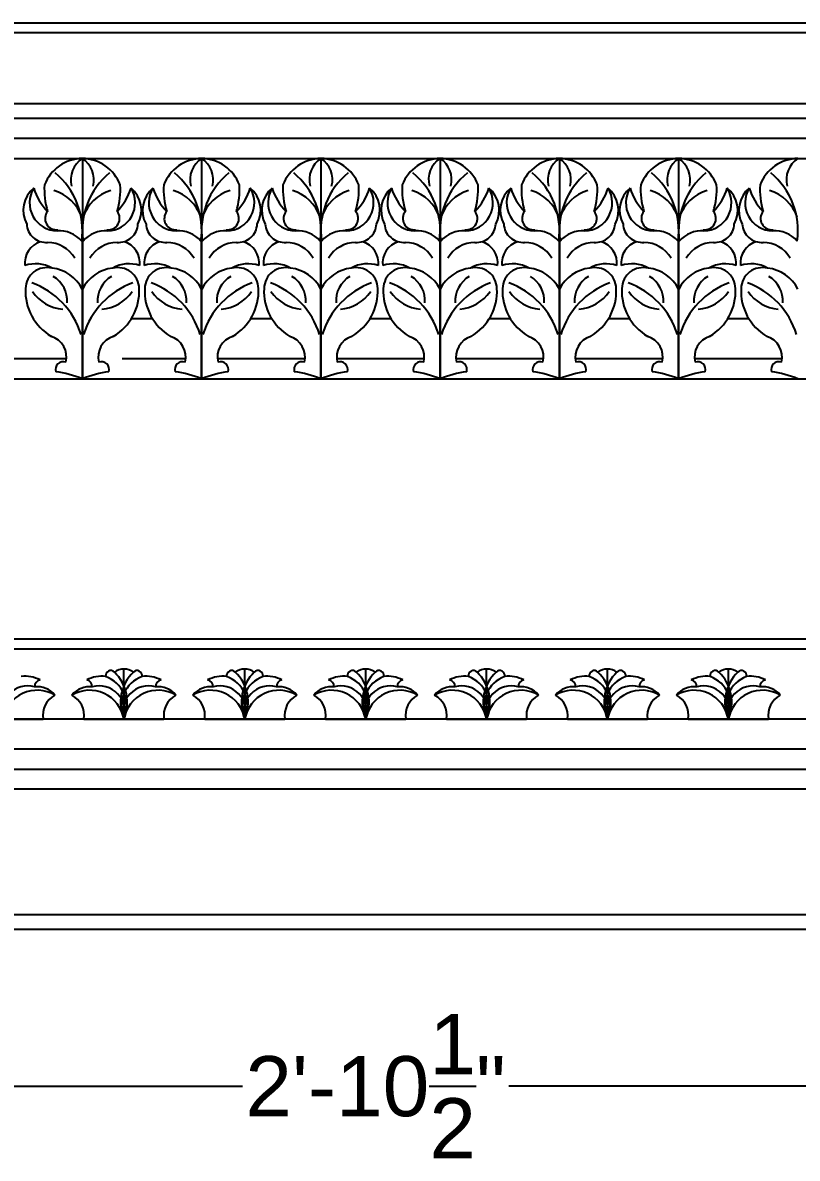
# Model space of a CAD drawing. Header units: millimetres. Extents: x 1155 to 2227, y 540 to 1342.
# Drawn here: x 1450.22 to 1469.55, y 1109.59 to 1137.94 of the extents above; entities that cross this region are included whole.
import ezdxf

# ---------------------------------------------------------------- set-up
doc = ezdxf.new("R2010")
doc.units = ezdxf.units.MM
doc.layers.add('dimension', color=4, linetype='Continuous')
doc.styles.get("Standard").update_dxf_attribs({"font": 'arial.ttf'})
doc.dimstyles.new('25', dxfattribs={"dimscale": 1.5, "dimtxt": 1, "dimasz": 0.5, "dimexe": 0.1875, "dimexo": 1, "dimgap": 0.125, "dimtad": 0, "dimtih": 1, "dimtoh": 1, "dimdec": 4, "dimzin": 4, "dimdsep": 46, "dimlunit": 4, "dimtxsty": 'Standard', "dimblk1": 'CLOSEDBLANK', "dimblk2": 'CLOSEDBLANK', "dimsah": 1, "dimcen": -1, "dimclrd": 256, "dimclre": 256, "dimclrt": 256, "dimadec": 0, "dimazin": 0, "dimtfac": 1, "dimtdec": 4, "dimtofl": 0, "dimtmove": 0, "dimatfit": 3, "dimldrblk": 'CLOSEDBLANK', "dimfxl": 1, "dimtolj": 1, "dimtzin": 4, "dimarcsym": 0})

# ---------------------------------------------------------------- blocks, each defined once
blk = doc.blocks.new('_CLOSEDBLANK')
at = {"color": 0, "linetype": 'ByBlock'}
for p, q in [((-1, 0.167), (0, 0)), ((-1, 0.167), (-1, -0.167)), ((0, 0), (-1, -0.167))]:
    blk.add_line(p, q, dxfattribs=at)
blk = doc.blocks.new('*D280')
at = {"layer": 'Defpoints', "color": 0, "transparency": 16777216}
for p in [(1506.365, 1142.233), (1411.683, 1137.945), (1506.365, 1137.695)]:
    blk.add_point(p, dxfattribs=at)
at = {"layer": 'dimension', "lineweight": -2, "transparency": 16777216}
for p, q in [((1411.683, 1139.445), (1411.683, 1142.515)), ((1506.365, 1139.195), (1506.365, 1142.515)), ((1412.433, 1142.233), (1455.213, 1142.233)), ((1505.615, 1142.233), (1462.835, 1142.233))]:
    blk.add_line(p, q, dxfattribs=at)
at = {"layer": 'dimension', "lineweight": -2, "transparency": 16777216, "xscale": 0.75, "yscale": 0.75, "zscale": 0.75, "rotation": 180}
blk.add_blockref('_CLOSEDBLANK', (1411.683, 1142.233), dxfattribs=at)
at = {"layer": 'dimension', "lineweight": -2, "transparency": 16777216, "xscale": 0.75, "yscale": 0.75, "zscale": 0.75}
blk.add_blockref('_CLOSEDBLANK', (1506.365, 1142.233), dxfattribs=at)
at = {"layer": 'dimension', "transparency": 16777216, "insert": (1459.024, 1142.233), "char_height": 1.5, "attachment_point": 5}
blk.add_mtext('\\A1;7\'-10{\\H1.000000x;\\S11/16;}"', dxfattribs=at)
blk = doc.blocks.new('*D285')
at = {"layer": 'Defpoints', "color": 0, "transparency": 16777216}
for p in [(1441.774, 1115.305), (1476.274, 1115.305), (1476.274, 1111.392)]:
    blk.add_point(p, dxfattribs=at)
at = {"layer": 'dimension', "lineweight": -2, "transparency": 16777216}
for p, q in [((1441.774, 1113.805), (1441.774, 1111.111)), ((1476.274, 1113.805), (1476.274, 1111.111)), ((1442.524, 1111.392), (1455.7, 1111.392)), ((1475.524, 1111.392), (1462.348, 1111.392))]:
    blk.add_line(p, q, dxfattribs=at)
at = {"layer": 'dimension', "lineweight": -2, "transparency": 16777216, "xscale": 0.75, "yscale": 0.75, "zscale": 0.75, "rotation": 180}
blk.add_blockref('_CLOSEDBLANK', (1441.774, 1111.392), dxfattribs=at)
at = {"layer": 'dimension', "lineweight": -2, "transparency": 16777216, "xscale": 0.75, "yscale": 0.75, "zscale": 0.75}
blk.add_blockref('_CLOSEDBLANK', (1476.274, 1111.392), dxfattribs=at)
at = {"layer": 'dimension', "transparency": 16777216, "insert": (1459.024, 1111.392), "char_height": 1.5, "attachment_point": 5}
blk.add_mtext('\\A1;2\'-10{\\H1.000000x;\\S1/2;}"', dxfattribs=at)

msp = doc.modelspace()

# ---------------------------------------------------------------- linework, layer by layer
at = {"color": 0}
for p, q in [((1411.68296, 1137.94461), (1506.36505, 1137.94461)), ((1506.36505, 1137.69461), (1411.68296, 1137.69461)), ((1412.05105, 1135.93049), (1505.99695, 1135.93049)), ((1505.99695, 1135.55549), (1412.05105, 1135.55549)), ((1505.99695, 1135.05549), (1412.05105, 1135.05549)), ((1412.05105, 1134.55549), (1505.99695, 1134.55549)), ((1451.70571, 1134.55549), (1451.70571, 1129.05549)), ((1454.68259, 1134.55549), (1454.68259, 1129.05549)), ((1457.65947, 1134.55549), (1457.65947, 1129.05549)), ((1460.63635, 1134.55549), (1460.63635, 1129.05549)), ((1463.61323, 1134.55549), (1463.61323, 1129.05549)), ((1466.59011, 1134.55549), (1466.59011, 1129.05549)), ((1451.70571, 1129.05549), (1451.70571, 1132.49206)), ((1454.68259, 1129.05549), (1454.68259, 1132.49206)), ((1457.65947, 1129.05549), (1457.65947, 1132.49206)), ((1460.63635, 1129.05549), (1460.63635, 1132.49206)), ((1463.61323, 1129.05549), (1463.61323, 1132.49206)), ((1466.59011, 1129.05549), (1466.59011, 1132.49206)), ((1452.93158, 1130.55549), (1453.45671, 1130.55549)), ((1455.90846, 1130.55549), (1456.43359, 1130.55549)), ((1458.88534, 1130.55549), (1459.41047, 1130.55549)), ((1461.86222, 1130.55549), (1462.38735, 1130.55549)), ((1464.8391, 1130.55549), (1465.36423, 1130.55549)), ((1467.81598, 1130.55549), (1468.34111, 1130.55549)), ((1451.30945, 1129.55549), (1449.12508, 1129.55549)), ((1454.28633, 1129.55549), (1452.6993, 1129.55549)), ((1457.26321, 1129.55549), (1455.07884, 1129.55549)), ((1460.24009, 1129.55549), (1458.05572, 1129.55549)), ((1463.21697, 1129.55549), (1461.0326, 1129.55549)), ((1466.19385, 1129.55549), (1464.00948, 1129.55549)), ((1469.17073, 1129.55549), (1466.98636, 1129.55549)), ((1436.0486, 1129.05549), (1481.99941, 1129.05549)), ((1483.0096, 1122.55549), (1435.03841, 1122.55549)), ((1483.01023, 1122.30549), (1435.03777, 1122.30549)), ((1452.7426, 1120.55549), (1452.7426, 1121.80549)), ((1452.7426, 1120.55549), (1452.7426, 1121.80549)), ((1452.7426, 1120.55549), (1452.7426, 1121.80549)), ((1455.76019, 1120.55549), (1455.76019, 1121.80549)), ((1455.76019, 1120.55549), (1455.76019, 1121.80549)), ((1455.76019, 1120.55549), (1455.76019, 1121.80549)), ((1458.77779, 1120.55549), (1458.77779, 1121.80549)), ((1458.77779, 1120.55549), (1458.77779, 1121.80549)), ((1458.77779, 1120.55549), (1458.77779, 1121.80549)), ((1461.79538, 1120.55549), (1461.79538, 1121.80549)), ((1461.79538, 1120.55549), (1461.79538, 1121.80549)), ((1461.79538, 1120.55549), (1461.79538, 1121.80549)), ((1464.81298, 1120.55549), (1464.81298, 1121.80549)), ((1464.81298, 1120.55549), (1464.81298, 1121.80549)), ((1464.81298, 1120.55549), (1464.81298, 1121.80549)), ((1467.83057, 1120.55549), (1467.83057, 1121.80549)), ((1467.83057, 1120.55549), (1467.83057, 1121.80549)), ((1467.83057, 1120.55549), (1467.83057, 1121.80549)), ((1450.9926, 1121.05549), (1450.9926, 1121.05549)), ((1454.01019, 1121.05549), (1454.01019, 1121.05549)), ((1457.02779, 1121.05549), (1457.02779, 1121.05549)), ((1460.04538, 1121.05549), (1460.04538, 1121.05549)), ((1463.06298, 1121.05549), (1463.06298, 1121.05549)), ((1466.08057, 1121.05549), (1466.08057, 1121.05549)), ((1469.09817, 1121.05549), (1469.09817, 1121.05549)), ((1484.07004, 1120.55549), (1434.6882, 1120.55549)), ((1448.725, 1120.55549), (1450.725, 1120.55549)), ((1451.7426, 1120.55549), (1451.4926, 1120.55549)), ((1451.7426, 1120.55549), (1453.7426, 1120.55549)), ((1454.76019, 1120.55549), (1454.51019, 1120.55549)), ((1454.76019, 1120.55549), (1456.76019, 1120.55549)), ((1457.77779, 1120.55549), (1457.52779, 1120.55549)), ((1457.77779, 1120.55549), (1459.77779, 1120.55549)), ((1460.79538, 1120.55549), (1460.54538, 1120.55549)), ((1460.79538, 1120.55549), (1462.79538, 1120.55549)), ((1463.81298, 1120.55549), (1463.56298, 1120.55549)), ((1463.81298, 1120.55549), (1465.81298, 1120.55549)), ((1466.83057, 1120.55549), (1466.58057, 1120.55549)), ((1466.83057, 1120.55549), (1468.83057, 1120.55549)), ((1484.30073, 1119.80549), (1433.52077, 1119.80549)), ((1428.79905, 1119.30549), (1476.274, 1119.30549)), ((1479.774, 1118.80549), (1438.274, 1118.80549)), ((1441.399, 1115.68049), (1476.649, 1115.68049)), ((1476.274, 1115.30549), (1441.774, 1115.30549))]:
    msp.add_line(p, q, dxfattribs=at)
for centre, radius, start, end in [((1451.72625, 1133.51749), 1.03821, 91.133942, 158.684675), ((1452.05519, 1134.02123), 0.63842, 123.190165, 194.307184), ((1451.68516, 1133.51749), 1.03821, 21.315325, 88.866058), ((1451.35623, 1134.02123), 0.63842, 345.692816, 56.809835), ((1454.70313, 1133.51749), 1.03821, 91.133942, 158.684675), ((1455.03207, 1134.02123), 0.63842, 123.190165, 194.307184), ((1454.66204, 1133.51749), 1.03821, 21.315325, 88.866058), ((1454.33311, 1134.02123), 0.63842, 345.692816, 56.809835), ((1457.68001, 1133.51749), 1.03821, 91.133942, 158.684675), ((1458.00895, 1134.02123), 0.63842, 123.190165, 194.307184), ((1457.63892, 1133.51749), 1.03821, 21.315325, 88.866058), ((1457.30999, 1134.02123), 0.63842, 345.692816, 56.809835), ((1460.65689, 1133.51749), 1.03821, 91.133942, 158.684675), ((1460.98583, 1134.02123), 0.63842, 123.190165, 194.307184), ((1460.6158, 1133.51749), 1.03821, 21.315325, 88.866058), ((1460.28687, 1134.02123), 0.63842, 345.692816, 56.809835), ((1463.63377, 1133.51749), 1.03821, 91.133942, 158.684675), ((1463.96271, 1134.02123), 0.63842, 123.190165, 194.307184), ((1463.59268, 1133.51749), 1.03821, 21.315325, 88.866058), ((1463.26375, 1134.02123), 0.63842, 345.692816, 56.809835), ((1466.61065, 1133.51749), 1.03821, 91.133942, 158.684675), ((1466.93959, 1134.02123), 0.63842, 123.190165, 194.307184), ((1466.56956, 1133.51749), 1.03821, 21.315325, 88.866058), ((1466.24063, 1134.02123), 0.63842, 345.692816, 56.809835), ((1469.58753, 1133.51749), 1.03821, 91.133942, 158.684675), ((1469.91647, 1134.02123), 0.63842, 123.190165, 194.307184), ((1449.83759, 1132.75121), 1.86973, 352.032881, 50.503631), ((1453.57383, 1132.75121), 1.86973, 129.496369, 187.967119), ((1452.81447, 1132.75121), 1.86973, 352.032881, 50.503631), ((1456.55071, 1132.75121), 1.86973, 129.496369, 187.967119), ((1455.79135, 1132.75121), 1.86973, 352.032881, 50.503631), ((1459.52759, 1132.75121), 1.86973, 129.496369, 187.967119), ((1458.76823, 1132.75121), 1.86973, 352.032881, 50.503631), ((1462.50447, 1132.75121), 1.86973, 129.496369, 187.967119), ((1461.74511, 1132.75121), 1.86973, 352.032881, 50.503631), ((1465.48135, 1132.75121), 1.86973, 129.496369, 187.967119), ((1464.72199, 1132.75121), 1.86973, 352.032881, 50.503631), ((1468.45823, 1132.75121), 1.86973, 129.496369, 187.967119), ((1467.69887, 1132.75121), 1.86973, 352.032881, 50.503631), ((1452.66418, 1133.78787), 1.90811, 176.785206, 196.881668), ((1450.74724, 1133.78787), 1.90811, 343.118332, 3.214794), ((1455.64106, 1133.78787), 1.90811, 176.785206, 196.881668), ((1453.72412, 1133.78787), 1.90811, 343.118332, 3.214794), ((1458.61794, 1133.78787), 1.90811, 176.785206, 196.881668), ((1456.701, 1133.78787), 1.90811, 343.118332, 3.214794), ((1461.59482, 1133.78787), 1.90811, 176.785206, 196.881668), ((1459.67788, 1133.78787), 1.90811, 343.118332, 3.214794), ((1464.5717, 1133.78787), 1.90811, 176.785206, 196.881668), ((1462.65476, 1133.78787), 1.90811, 343.118332, 3.214794), ((1467.54858, 1133.78787), 1.90811, 176.785206, 196.881668), ((1465.63164, 1133.78787), 1.90811, 343.118332, 3.214794), ((1470.52546, 1133.78787), 1.90811, 176.785206, 196.881668), ((1450.95179, 1133.26117), 0.72074, 129.706364, 208.412627), ((1451.09167, 1133.44833), 0.70378, 148.538889, 268.610321), ((1451.82812, 1134.21832), 1.3961, 196.763455, 224.84707), ((1450.7103, 1132.7589), 1.034, 18.775853, 73.995983), ((1452.70112, 1132.7589), 1.034, 106.004017, 161.224147), ((1452.31975, 1133.44833), 0.70378, 271.389679, 31.461111), ((1451.5833, 1134.21832), 1.3961, 315.15293, 343.236545), ((1452.45963, 1133.26117), 0.72074, 331.587373, 50.293636), ((1453.92867, 1133.26117), 0.72074, 129.706364, 208.412627), ((1454.06855, 1133.44833), 0.70378, 148.538889, 268.610321), ((1454.805, 1134.21832), 1.3961, 196.763455, 224.84707), ((1453.68718, 1132.7589), 1.034, 18.775853, 73.995983), ((1455.678, 1132.7589), 1.034, 106.004017, 161.224147), ((1455.29663, 1133.44833), 0.70378, 271.389679, 31.461111), ((1454.56018, 1134.21832), 1.3961, 315.15293, 343.236545), ((1455.43651, 1133.26117), 0.72074, 331.587373, 50.293636), ((1456.90555, 1133.26117), 0.72074, 129.706364, 208.412627), ((1457.04543, 1133.44833), 0.70378, 148.538889, 268.610321), ((1457.78188, 1134.21832), 1.3961, 196.763455, 224.84707), ((1456.66406, 1132.7589), 1.034, 18.775853, 73.995983), ((1458.65488, 1132.7589), 1.034, 106.004017, 161.224147), ((1458.27351, 1133.44833), 0.70378, 271.389679, 31.461111), ((1457.53706, 1134.21832), 1.3961, 315.15293, 343.236545), ((1458.41339, 1133.26117), 0.72074, 331.587373, 50.293636), ((1459.88243, 1133.26117), 0.72074, 129.706364, 208.412627), ((1460.02231, 1133.44833), 0.70378, 148.538889, 268.610321), ((1460.75876, 1134.21832), 1.3961, 196.763455, 224.84707), ((1459.64094, 1132.7589), 1.034, 18.775853, 73.995983), ((1461.63176, 1132.7589), 1.034, 106.004017, 161.224147), ((1461.25039, 1133.44833), 0.70378, 271.389679, 31.461111), ((1460.51394, 1134.21832), 1.3961, 315.15293, 343.236545), ((1461.39027, 1133.26117), 0.72074, 331.587373, 50.293636), ((1462.85931, 1133.26117), 0.72074, 129.706364, 208.412627), ((1462.99919, 1133.44833), 0.70378, 148.538889, 268.610321), ((1463.73564, 1134.21832), 1.3961, 196.763455, 224.84707), ((1462.61782, 1132.7589), 1.034, 18.775853, 73.995983), ((1464.60864, 1132.7589), 1.034, 106.004017, 161.224147), ((1464.22727, 1133.44833), 0.70378, 271.389679, 31.461111), ((1463.49082, 1134.21832), 1.3961, 315.15293, 343.236545), ((1464.36715, 1133.26117), 0.72074, 331.587373, 50.293636), ((1465.83619, 1133.26117), 0.72074, 129.706364, 208.412627), ((1465.97607, 1133.44833), 0.70378, 148.538889, 268.610321), ((1466.71252, 1134.21832), 1.3961, 196.763455, 224.84707), ((1465.5947, 1132.7589), 1.034, 18.775853, 73.995983), ((1467.58552, 1132.7589), 1.034, 106.004017, 161.224147), ((1467.20415, 1133.44833), 0.70378, 271.389679, 31.461111), ((1466.4677, 1134.21832), 1.3961, 315.15293, 343.236545), ((1467.34403, 1133.26117), 0.72074, 331.587373, 50.293636), ((1468.81307, 1133.26117), 0.72074, 129.706364, 208.412627), ((1468.95295, 1133.44833), 0.70378, 148.538889, 268.610321), ((1469.6894, 1134.21832), 1.3961, 196.763455, 224.84707), ((1468.57158, 1132.7589), 1.034, 18.775853, 73.995983), ((1451.05542, 1133.0551), 0.28118, 140.550196, 277.268171), ((1452.356, 1133.0551), 0.28118, 262.731829, 39.449804), ((1454.0323, 1133.0551), 0.28118, 140.550196, 277.268171), ((1455.33288, 1133.0551), 0.28118, 262.731829, 39.449804), ((1457.00918, 1133.0551), 0.28118, 140.550196, 277.268171), ((1458.30976, 1133.0551), 0.28118, 262.731829, 39.449804), ((1459.98606, 1133.0551), 0.28118, 140.550196, 277.268171), ((1461.28664, 1133.0551), 0.28118, 262.731829, 39.449804), ((1462.96294, 1133.0551), 0.28118, 140.550196, 277.268171), ((1464.26352, 1133.0551), 0.28118, 262.731829, 39.449804), ((1465.93982, 1133.0551), 0.28118, 140.550196, 277.268171), ((1467.2404, 1133.0551), 0.28118, 262.731829, 39.449804), ((1468.9167, 1133.0551), 0.28118, 140.550196, 277.268171), ((1450.7958, 1132.93705), 0.4783, 182.254432, 275.097492), ((1451.13134, 1132.00884), 0.7381, 40.895282, 94.408501), ((1452.28008, 1132.00884), 0.7381, 85.591499, 139.104718), ((1452.61562, 1132.93705), 0.4783, 264.902508, 357.745568), ((1453.77268, 1132.93705), 0.4783, 182.254432, 275.097492), ((1454.10822, 1132.00884), 0.7381, 40.895282, 94.408501), ((1455.25696, 1132.00884), 0.7381, 85.591499, 139.104718), ((1455.5925, 1132.93705), 0.4783, 264.902508, 357.745568), ((1456.74956, 1132.93705), 0.4783, 182.254432, 275.097492), ((1457.0851, 1132.00884), 0.7381, 40.895282, 94.408501), ((1458.23384, 1132.00884), 0.7381, 85.591499, 139.104718), ((1458.56938, 1132.93705), 0.4783, 264.902508, 357.745568), ((1459.72644, 1132.93705), 0.4783, 182.254432, 275.097492), ((1460.06198, 1132.00884), 0.7381, 40.895282, 94.408501), ((1461.21072, 1132.00884), 0.7381, 85.591499, 139.104718), ((1461.54626, 1132.93705), 0.4783, 264.902508, 357.745568), ((1462.70332, 1132.93705), 0.4783, 182.254432, 275.097492), ((1463.03886, 1132.00884), 0.7381, 40.895282, 94.408501), ((1464.1876, 1132.00884), 0.7381, 85.591499, 139.104718), ((1464.52314, 1132.93705), 0.4783, 264.902508, 357.745568), ((1465.6802, 1132.93705), 0.4783, 182.254432, 275.097492), ((1466.01574, 1132.00884), 0.7381, 40.895282, 94.408501), ((1467.16448, 1132.00884), 0.7381, 85.591499, 139.104718), ((1467.50002, 1132.93705), 0.4783, 264.902508, 357.745568), ((1468.65708, 1132.93705), 0.4783, 182.254432, 275.097492), ((1468.99262, 1132.00884), 0.7381, 40.895282, 94.408501), ((1450.83174, 1131.93881), 0.56352, 107.230016, 186.117405), ((1450.82041, 1131.64974), 0.8111, 30.980606, 88.736623), ((1452.59101, 1131.64974), 0.8111, 91.263377, 149.019394), ((1452.57968, 1131.93881), 0.56352, 353.882595, 72.769984), ((1453.80862, 1131.93881), 0.56352, 107.230016, 186.117405), ((1453.79729, 1131.64974), 0.8111, 30.980606, 88.736623), ((1455.56789, 1131.64974), 0.8111, 91.263377, 149.019394), ((1455.55656, 1131.93881), 0.56352, 353.882595, 72.769984), ((1456.7855, 1131.93881), 0.56352, 107.230016, 186.117405), ((1456.77417, 1131.64974), 0.8111, 30.980606, 88.736623), ((1458.54477, 1131.64974), 0.8111, 91.263377, 149.019394), ((1458.53344, 1131.93881), 0.56352, 353.882595, 72.769984), ((1459.76238, 1131.93881), 0.56352, 107.230016, 186.117405), ((1459.75105, 1131.64974), 0.8111, 30.980606, 88.736623), ((1461.52165, 1131.64974), 0.8111, 91.263377, 149.019394), ((1461.51032, 1131.93881), 0.56352, 353.882595, 72.769984), ((1462.73926, 1131.93881), 0.56352, 107.230016, 186.117405), ((1462.72793, 1131.64974), 0.8111, 30.980606, 88.736623), ((1464.49853, 1131.64974), 0.8111, 91.263377, 149.019394), ((1464.4872, 1131.93881), 0.56352, 353.882595, 72.769984), ((1465.71614, 1131.93881), 0.56352, 107.230016, 186.117405), ((1465.70481, 1131.64974), 0.8111, 30.980606, 88.736623), ((1467.47541, 1131.64974), 0.8111, 91.263377, 149.019394), ((1467.46408, 1131.93881), 0.56352, 353.882595, 72.769984), ((1468.69302, 1131.93881), 0.56352, 107.230016, 186.117405), ((1468.68169, 1131.64974), 0.8111, 30.980606, 88.736623), ((1450.5429, 1131.12186), 0.8041, 59.671739, 109.731131), ((1452.86852, 1131.12186), 0.8041, 70.268869, 120.328261), ((1453.51978, 1131.12186), 0.8041, 59.671739, 109.731131), ((1455.8454, 1131.12186), 0.8041, 70.268869, 120.328261), ((1456.49666, 1131.12186), 0.8041, 59.671739, 109.731131), ((1458.82228, 1131.12186), 0.8041, 70.268869, 120.328261), ((1459.47354, 1131.12186), 0.8041, 59.671739, 109.731131), ((1461.79916, 1131.12186), 0.8041, 70.268869, 120.328261), ((1462.45042, 1131.12186), 0.8041, 59.671739, 109.731131), ((1464.77604, 1131.12186), 0.8041, 70.268869, 120.328261), ((1465.4273, 1131.12186), 0.8041, 59.671739, 109.731131), ((1467.75292, 1131.12186), 0.8041, 70.268869, 120.328261), ((1468.40418, 1131.12186), 0.8041, 59.671739, 109.731131), ((1450.8226, 1131.29463), 0.53638, 76.376862, 178.302187), ((1450.84768, 1130.86056), 0.96072, 26.918806, 83.949899), ((1450.61773, 1130.99903), 0.71137, 355.930856, 59.352266), ((1452.56374, 1130.86056), 0.96072, 96.050101, 153.081194), ((1452.79369, 1130.99903), 0.71137, 120.647734, 184.069144), ((1452.58882, 1131.29463), 0.53638, 1.697813, 103.623138), ((1453.79948, 1131.29463), 0.53638, 76.376862, 178.302187), ((1453.82456, 1130.86056), 0.96072, 26.918806, 83.949899), ((1453.59461, 1130.99903), 0.71137, 355.930856, 59.352266), ((1455.54062, 1130.86056), 0.96072, 96.050101, 153.081194), ((1455.77057, 1130.99903), 0.71137, 120.647734, 184.069144), ((1455.5657, 1131.29463), 0.53638, 1.697813, 103.623138), ((1456.77636, 1131.29463), 0.53638, 76.376862, 178.302187), ((1456.80144, 1130.86056), 0.96072, 26.918806, 83.949899), ((1456.57149, 1130.99903), 0.71137, 355.930856, 59.352266), ((1458.5175, 1130.86056), 0.96072, 96.050101, 153.081194), ((1458.74745, 1130.99903), 0.71137, 120.647734, 184.069144), ((1458.54258, 1131.29463), 0.53638, 1.697813, 103.623138), ((1459.75324, 1131.29463), 0.53638, 76.376862, 178.302187), ((1459.77832, 1130.86056), 0.96072, 26.918806, 83.949899), ((1459.54837, 1130.99903), 0.71137, 355.930856, 59.352266), ((1461.49438, 1130.86056), 0.96072, 96.050101, 153.081194), ((1461.72433, 1130.99903), 0.71137, 120.647734, 184.069144), ((1461.51946, 1131.29463), 0.53638, 1.697813, 103.623138), ((1462.73012, 1131.29463), 0.53638, 76.376862, 178.302187), ((1462.7552, 1130.86056), 0.96072, 26.918806, 83.949899), ((1462.52525, 1130.99903), 0.71137, 355.930856, 59.352266), ((1464.47126, 1130.86056), 0.96072, 96.050101, 153.081194), ((1464.70121, 1130.99903), 0.71137, 120.647734, 184.069144), ((1464.49634, 1131.29463), 0.53638, 1.697813, 103.623138), ((1465.707, 1131.29463), 0.53638, 76.376862, 178.302187), ((1465.73208, 1130.86056), 0.96072, 26.918806, 83.949899), ((1465.50213, 1130.99903), 0.71137, 355.930856, 59.352266), ((1467.44814, 1130.86056), 0.96072, 96.050101, 153.081194), ((1467.67809, 1130.99903), 0.71137, 120.647734, 184.069144), ((1467.47322, 1131.29463), 0.53638, 1.697813, 103.623138), ((1468.68388, 1131.29463), 0.53638, 76.376862, 178.302187), ((1468.70896, 1130.86056), 0.96072, 26.918806, 83.949899), ((1468.47901, 1130.99903), 0.71137, 355.930856, 59.352266), ((1451.59155, 1131.24251), 1.30687, 177.016628, 239.717414), ((1449.73988, 1129.55301), 2.02618, 17.443867, 69.63763), ((1453.67154, 1129.55301), 2.02618, 110.36237, 162.556133), ((1451.81987, 1131.24251), 1.30687, 300.282586, 2.983372), ((1454.56843, 1131.24251), 1.30687, 177.016628, 239.717414), ((1452.71676, 1129.55301), 2.02618, 17.443867, 69.63763), ((1456.64842, 1129.55301), 2.02618, 110.36237, 162.556133), ((1454.79675, 1131.24251), 1.30687, 300.282586, 2.983372), ((1457.54531, 1131.24251), 1.30687, 177.016628, 239.717414), ((1455.69364, 1129.55301), 2.02618, 17.443867, 69.63763), ((1459.6253, 1129.55301), 2.02618, 110.36237, 162.556133), ((1457.77363, 1131.24251), 1.30687, 300.282586, 2.983372), ((1460.52219, 1131.24251), 1.30687, 177.016628, 239.717414), ((1458.67052, 1129.55301), 2.02618, 17.443867, 69.63763), ((1462.60218, 1129.55301), 2.02618, 110.36237, 162.556133), ((1460.75051, 1131.24251), 1.30687, 300.282586, 2.983372), ((1463.49907, 1131.24251), 1.30687, 177.016628, 239.717414), ((1461.6474, 1129.55301), 2.02618, 17.443867, 69.63763), ((1465.57906, 1129.55301), 2.02618, 110.36237, 162.556133), ((1463.72739, 1131.24251), 1.30687, 300.282586, 2.983372), ((1466.47595, 1131.24251), 1.30687, 177.016628, 239.717414), ((1464.62428, 1129.55301), 2.02618, 17.443867, 69.63763), ((1468.55594, 1129.55301), 2.02618, 110.36237, 162.556133), ((1466.70427, 1131.24251), 1.30687, 300.282586, 2.983372), ((1469.45283, 1131.24251), 1.30687, 177.016628, 239.717414), ((1467.60116, 1129.55301), 2.02618, 17.443867, 69.63763), ((1451.30633, 1131.81483), 1.02728, 214.520542, 264.992309), ((1452.10509, 1131.81483), 1.02728, 275.007691, 325.479458), ((1454.28321, 1131.81483), 1.02728, 214.520542, 264.992309), ((1455.08197, 1131.81483), 1.02728, 275.007691, 325.479458), ((1457.26009, 1131.81483), 1.02728, 214.520542, 264.992309), ((1458.05885, 1131.81483), 1.02728, 275.007691, 325.479458), ((1460.23697, 1131.81483), 1.02728, 214.520542, 264.992309), ((1461.03573, 1131.81483), 1.02728, 275.007691, 325.479458), ((1463.21385, 1131.81483), 1.02728, 214.520542, 264.992309), ((1464.01261, 1131.81483), 1.02728, 275.007691, 325.479458), ((1466.19073, 1131.81483), 1.02728, 214.520542, 264.992309), ((1466.98949, 1131.81483), 1.02728, 275.007691, 325.479458), ((1469.16761, 1131.81483), 1.02728, 214.520542, 264.992309), ((1450.7656, 1129.59487), 0.54528, 346.532421, 72.171583), ((1452.64582, 1129.59487), 0.54528, 107.828417, 193.467579), ((1453.74248, 1129.59487), 0.54528, 346.532421, 72.171583), ((1455.6227, 1129.59487), 0.54528, 107.828417, 193.467579), ((1456.71936, 1129.59487), 0.54528, 346.532421, 72.171583), ((1458.59958, 1129.59487), 0.54528, 107.828417, 193.467579), ((1459.69624, 1129.59487), 0.54528, 346.532421, 72.171583), ((1461.57646, 1129.59487), 0.54528, 107.828417, 193.467579), ((1462.67312, 1129.59487), 0.54528, 346.532421, 72.171583), ((1464.55334, 1129.59487), 0.54528, 107.828417, 193.467579), ((1465.65, 1129.59487), 0.54528, 346.532421, 72.171583), ((1467.53022, 1129.59487), 0.54528, 107.828417, 193.467579), ((1468.62688, 1129.59487), 0.54528, 346.532421, 72.171583), ((1451.23069, 1129.28432), 0.19479, 70.44567, 195.714709), ((1452.18073, 1129.28432), 0.19479, 344.285291, 109.55433), ((1454.20757, 1129.28432), 0.19479, 70.44567, 195.714709), ((1455.15761, 1129.28432), 0.19479, 344.285291, 109.55433), ((1457.18445, 1129.28432), 0.19479, 70.44567, 195.714709), ((1458.13449, 1129.28432), 0.19479, 344.285291, 109.55433), ((1460.16133, 1129.28432), 0.19479, 70.44567, 195.714709), ((1461.11137, 1129.28432), 0.19479, 344.285291, 109.55433), ((1463.13821, 1129.28432), 0.19479, 70.44567, 195.714709), ((1464.08825, 1129.28432), 0.19479, 344.285291, 109.55433), ((1466.11509, 1129.28432), 0.19479, 70.44567, 195.714709), ((1467.06513, 1129.28432), 0.19479, 344.285291, 109.55433), ((1469.09197, 1129.28432), 0.19479, 70.44567, 195.714709), ((1450.62115, 1126.30906), 2.95282, 68.451057, 81.782804), ((1452.79027, 1126.30906), 2.95282, 98.217196, 111.548943), ((1453.59803, 1126.30906), 2.95282, 68.451057, 81.782804), ((1455.76715, 1126.30906), 2.95282, 98.217196, 111.548943), ((1456.57491, 1126.30906), 2.95282, 68.451057, 81.782804), ((1458.74403, 1126.30906), 2.95282, 98.217196, 111.548943), ((1459.55179, 1126.30906), 2.95282, 68.451057, 81.782804), ((1461.72091, 1126.30906), 2.95282, 98.217196, 111.548943), ((1462.52867, 1126.30906), 2.95282, 68.451057, 81.782804), ((1464.69779, 1126.30906), 2.95282, 98.217196, 111.548943), ((1465.50555, 1126.30906), 2.95282, 68.451057, 81.782804), ((1467.67467, 1126.30906), 2.95282, 98.217196, 111.548943), ((1468.48243, 1126.30906), 2.95282, 68.451057, 81.782804), ((1452.41455, 1121.64018), 0.12831, 45.047105, 188.082998), ((1452.7426, 1121.39008), 0.41541, 55.148038, 124.851962), ((1452.7426, 1121.39008), 0.41541, 55.148038, 124.851962), ((1451.7724, 1120.97127), 1.05553, 336.802137, 46.032557), ((1453.71279, 1120.97127), 1.05553, 133.967443, 203.197863), ((1453.07064, 1121.64018), 0.12831, 351.917002, 134.952895), ((1453.07064, 1121.64018), 0.12831, 351.917002, 134.952895), ((1455.43215, 1121.64018), 0.12831, 45.047105, 188.082998), ((1455.76019, 1121.39008), 0.41541, 55.148038, 124.851962), ((1455.76019, 1121.39008), 0.41541, 55.148038, 124.851962), ((1454.79, 1120.97127), 1.05553, 336.802137, 46.032557), ((1456.73039, 1120.97127), 1.05553, 133.967443, 203.197863), ((1456.08823, 1121.64018), 0.12831, 351.917002, 134.952895), ((1456.08823, 1121.64018), 0.12831, 351.917002, 134.952895), ((1458.44974, 1121.64018), 0.12831, 45.047105, 188.082998), ((1458.77779, 1121.39008), 0.41541, 55.148038, 124.851962), ((1458.77779, 1121.39008), 0.41541, 55.148038, 124.851962), ((1457.80759, 1120.97127), 1.05553, 336.802137, 46.032557), ((1459.74798, 1120.97127), 1.05553, 133.967443, 203.197863), ((1459.10583, 1121.64018), 0.12831, 351.917002, 134.952895), ((1459.10583, 1121.64018), 0.12831, 351.917002, 134.952895), ((1461.46734, 1121.64018), 0.12831, 45.047105, 188.082998), ((1461.79538, 1121.39008), 0.41541, 55.148038, 124.851962), ((1461.79538, 1121.39008), 0.41541, 55.148038, 124.851962), ((1460.82519, 1120.97127), 1.05553, 336.802137, 46.032557), ((1462.76558, 1120.97127), 1.05553, 133.967443, 203.197863), ((1462.12342, 1121.64018), 0.12831, 351.917002, 134.952895), ((1462.12342, 1121.64018), 0.12831, 351.917002, 134.952895), ((1464.48493, 1121.64018), 0.12831, 45.047105, 188.082998), ((1464.81298, 1121.39008), 0.41541, 55.148038, 124.851962), ((1464.81298, 1121.39008), 0.41541, 55.148038, 124.851962), ((1463.84278, 1120.97127), 1.05553, 336.802137, 46.032557), ((1465.78317, 1120.97127), 1.05553, 133.967443, 203.197863), ((1465.14102, 1121.64018), 0.12831, 351.917002, 134.952895), ((1465.14102, 1121.64018), 0.12831, 351.917002, 134.952895), ((1467.50253, 1121.64018), 0.12831, 45.047105, 188.082998), ((1467.83057, 1121.39008), 0.41541, 55.148038, 124.851962), ((1467.83057, 1121.39008), 0.41541, 55.148038, 124.851962), ((1466.86038, 1120.97127), 1.05553, 336.802137, 46.032557), ((1468.80077, 1120.97127), 1.05553, 133.967443, 203.197863), ((1468.15861, 1121.64018), 0.12831, 351.917002, 134.952895), ((1468.15861, 1121.64018), 0.12831, 351.917002, 134.952895), ((1450.33931, 1120.74239), 0.64211, 74.257682, 196.921584), ((1450.27445, 1120.81461), 0.81302, 62.334979, 96.665654), ((1450.27445, 1120.81461), 0.81302, 62.334979, 96.665654), ((1450.67958, 1121.37063), 0.16637, 99.56543, 183.51969), ((1450.67958, 1121.37063), 0.16637, 99.56543, 183.51969), ((1450.58433, 1120.8001), 0.56477, 39.219588, 97.202047), ((1450.58433, 1120.8001), 0.56477, 39.219588, 97.202047), ((1451.88327, 1120.8001), 0.56477, 82.797953, 140.780412), ((1452.19315, 1120.81461), 0.81302, 83.334346, 117.665021), ((1451.78801, 1121.37063), 0.16637, 356.48031, 80.43457), ((1452.12829, 1120.74239), 0.64211, 343.078416, 105.742318), ((1452.0066, 1120.87188), 0.80112, 336.737868, 69.472302), ((1453.47859, 1120.87188), 0.80112, 110.527698, 203.262132), ((1453.35691, 1120.74239), 0.64211, 74.257682, 196.921584), ((1453.29204, 1120.81461), 0.81302, 62.334979, 96.665654), ((1453.29204, 1120.81461), 0.81302, 62.334979, 96.665654), ((1453.69718, 1121.37063), 0.16637, 99.56543, 183.51969), ((1453.69718, 1121.37063), 0.16637, 99.56543, 183.51969), ((1453.60192, 1120.8001), 0.56477, 39.219588, 97.202047), ((1453.60192, 1120.8001), 0.56477, 39.219588, 97.202047), ((1454.90086, 1120.8001), 0.56477, 82.797953, 140.780412), ((1455.21074, 1120.81461), 0.81302, 83.334346, 117.665021), ((1454.80561, 1121.37063), 0.16637, 356.48031, 80.43457), ((1455.14588, 1120.74239), 0.64211, 343.078416, 105.742318), ((1455.0242, 1120.87188), 0.80112, 336.737868, 69.472302), ((1456.49619, 1120.87188), 0.80112, 110.527698, 203.262132), ((1456.3745, 1120.74239), 0.64211, 74.257682, 196.921584), ((1456.30964, 1120.81461), 0.81302, 62.334979, 96.665654), ((1456.30964, 1120.81461), 0.81302, 62.334979, 96.665654), ((1456.71477, 1121.37063), 0.16637, 99.56543, 183.51969), ((1456.71477, 1121.37063), 0.16637, 99.56543, 183.51969), ((1456.61952, 1120.8001), 0.56477, 39.219588, 97.202047), ((1456.61952, 1120.8001), 0.56477, 39.219588, 97.202047), ((1457.91846, 1120.8001), 0.56477, 82.797953, 140.780412), ((1458.22834, 1120.81461), 0.81302, 83.334346, 117.665021), ((1457.82321, 1121.37063), 0.16637, 356.48031, 80.43457), ((1458.16348, 1120.74239), 0.64211, 343.078416, 105.742318), ((1458.04179, 1120.87188), 0.80112, 336.737868, 69.472302), ((1459.51378, 1120.87188), 0.80112, 110.527698, 203.262132), ((1459.3921, 1120.74239), 0.64211, 74.257682, 196.921584), ((1459.32723, 1120.81461), 0.81302, 62.334979, 96.665654), ((1459.32723, 1120.81461), 0.81302, 62.334979, 96.665654), ((1459.73237, 1121.37063), 0.16637, 99.56543, 183.51969), ((1459.73237, 1121.37063), 0.16637, 99.56543, 183.51969), ((1459.63711, 1120.8001), 0.56477, 39.219588, 97.202047), ((1459.63711, 1120.8001), 0.56477, 39.219588, 97.202047), ((1460.93605, 1120.8001), 0.56477, 82.797953, 140.780412), ((1461.24593, 1120.81461), 0.81302, 83.334346, 117.665021), ((1460.8408, 1121.37063), 0.16637, 356.48031, 80.43457), ((1461.18107, 1120.74239), 0.64211, 343.078416, 105.742318), ((1461.05939, 1120.87188), 0.80112, 336.737868, 69.472302), ((1462.53138, 1120.87188), 0.80112, 110.527698, 203.262132), ((1462.40969, 1120.74239), 0.64211, 74.257682, 196.921584), ((1462.34483, 1120.81461), 0.81302, 62.334979, 96.665654), ((1462.34483, 1120.81461), 0.81302, 62.334979, 96.665654), ((1462.74996, 1121.37063), 0.16637, 99.56543, 183.51969), ((1462.74996, 1121.37063), 0.16637, 99.56543, 183.51969), ((1462.65471, 1120.8001), 0.56477, 39.219588, 97.202047), ((1462.65471, 1120.8001), 0.56477, 39.219588, 97.202047), ((1463.95365, 1120.8001), 0.56477, 82.797953, 140.780412), ((1464.26353, 1120.81461), 0.81302, 83.334346, 117.665021), ((1463.8584, 1121.37063), 0.16637, 356.48031, 80.43457), ((1464.19867, 1120.74239), 0.64211, 343.078416, 105.742318), ((1464.07698, 1120.87188), 0.80112, 336.737868, 69.472302), ((1465.54897, 1120.87188), 0.80112, 110.527698, 203.262132), ((1465.42729, 1120.74239), 0.64211, 74.257682, 196.921584), ((1465.36242, 1120.81461), 0.81302, 62.334979, 96.665654), ((1465.36242, 1120.81461), 0.81302, 62.334979, 96.665654), ((1465.76756, 1121.37063), 0.16637, 99.56543, 183.51969), ((1465.76756, 1121.37063), 0.16637, 99.56543, 183.51969), ((1465.6723, 1120.8001), 0.56477, 39.219588, 97.202047), ((1465.6723, 1120.8001), 0.56477, 39.219588, 97.202047), ((1466.97124, 1120.8001), 0.56477, 82.797953, 140.780412), ((1467.28112, 1120.81461), 0.81302, 83.334346, 117.665021), ((1466.87599, 1121.37063), 0.16637, 356.48031, 80.43457), ((1467.21626, 1120.74239), 0.64211, 343.078416, 105.742318), ((1467.09458, 1120.87188), 0.80112, 336.737868, 69.472302), ((1468.56657, 1120.87188), 0.80112, 110.527698, 203.262132), ((1468.44488, 1120.74239), 0.64211, 74.257682, 196.921584), ((1468.38002, 1120.81461), 0.81302, 62.334979, 96.665654), ((1468.38002, 1120.81461), 0.81302, 62.334979, 96.665654), ((1468.78515, 1121.37063), 0.16637, 99.56543, 183.51969), ((1468.78515, 1121.37063), 0.16637, 99.56543, 183.51969), ((1468.6899, 1120.8001), 0.56477, 39.219588, 97.202047), ((1468.6899, 1120.8001), 0.56477, 39.219588, 97.202047), ((1450.58073, 1120.40957), 0.86808, 59.457018, 170.322539), ((1451.30248, 1120.64466), 0.58433, 118.700365, 188.777677), ((1451.30248, 1120.64466), 0.58433, 118.700365, 188.777677), ((1451.88687, 1120.40957), 0.86808, 9.677461, 120.542982), ((1451.16511, 1120.64466), 0.58433, 351.222323, 61.299635), ((1453.59832, 1120.40957), 0.86808, 59.457018, 170.322539), ((1454.32008, 1120.64466), 0.58433, 118.700365, 188.777677), ((1454.32008, 1120.64466), 0.58433, 118.700365, 188.777677), ((1454.90446, 1120.40957), 0.86808, 9.677461, 120.542982), ((1454.18271, 1120.64466), 0.58433, 351.222323, 61.299635), ((1456.61592, 1120.40957), 0.86808, 59.457018, 170.322539), ((1457.33767, 1120.64466), 0.58433, 118.700365, 188.777677), ((1457.33767, 1120.64466), 0.58433, 118.700365, 188.777677), ((1457.92206, 1120.40957), 0.86808, 9.677461, 120.542982), ((1457.2003, 1120.64466), 0.58433, 351.222323, 61.299635), ((1459.63351, 1120.40957), 0.86808, 59.457018, 170.322539), ((1460.35527, 1120.64466), 0.58433, 118.700365, 188.777677), ((1460.35527, 1120.64466), 0.58433, 118.700365, 188.777677), ((1460.93965, 1120.40957), 0.86808, 9.677461, 120.542982), ((1460.2179, 1120.64466), 0.58433, 351.222323, 61.299635), ((1462.65111, 1120.40957), 0.86808, 59.457018, 170.322539), ((1463.37286, 1120.64466), 0.58433, 118.700365, 188.777677), ((1463.37286, 1120.64466), 0.58433, 118.700365, 188.777677), ((1463.95725, 1120.40957), 0.86808, 9.677461, 120.542982), ((1463.23549, 1120.64466), 0.58433, 351.222323, 61.299635), ((1465.6687, 1120.40957), 0.86808, 59.457018, 170.322539), ((1466.39046, 1120.64466), 0.58433, 118.700365, 188.777677), ((1466.39046, 1120.64466), 0.58433, 118.700365, 188.777677), ((1466.97484, 1120.40957), 0.86808, 9.677461, 120.542982), ((1466.25309, 1120.64466), 0.58433, 351.222323, 61.299635), ((1468.6863, 1120.40957), 0.86808, 59.457018, 170.322539), ((1469.40805, 1120.64466), 0.58433, 118.700365, 188.777677), ((1469.40805, 1120.64466), 0.58433, 118.700365, 188.777677)]:
    msp.add_arc(centre, radius, start, end, dxfattribs=at)

# ---------------------------------------------------------------- dimensions: what is measured, and where the dimension line sits
at = {"layer": 'dimension'}
for base, p1, p2, picture, middle in [((1506.36505, 1142.23331), (1411.68296, 1137.94461), (1506.36505, 1137.69461), '*D280', (1459.024, 1142.23331)), ((1476.274, 1111.39182), (1441.774, 1115.30549), (1476.274, 1115.30549), '*D285', (1459.024, 1111.39182))]:
    dim = msp.add_linear_dim(base=base, p1=p1, p2=p2, dimstyle='25', dxfattribs=at)
    dim.commit()
    dim.dimension.update_dxf_attribs({"geometry": picture, "text_midpoint": middle})

doc.saveas('drawing.dxf')
